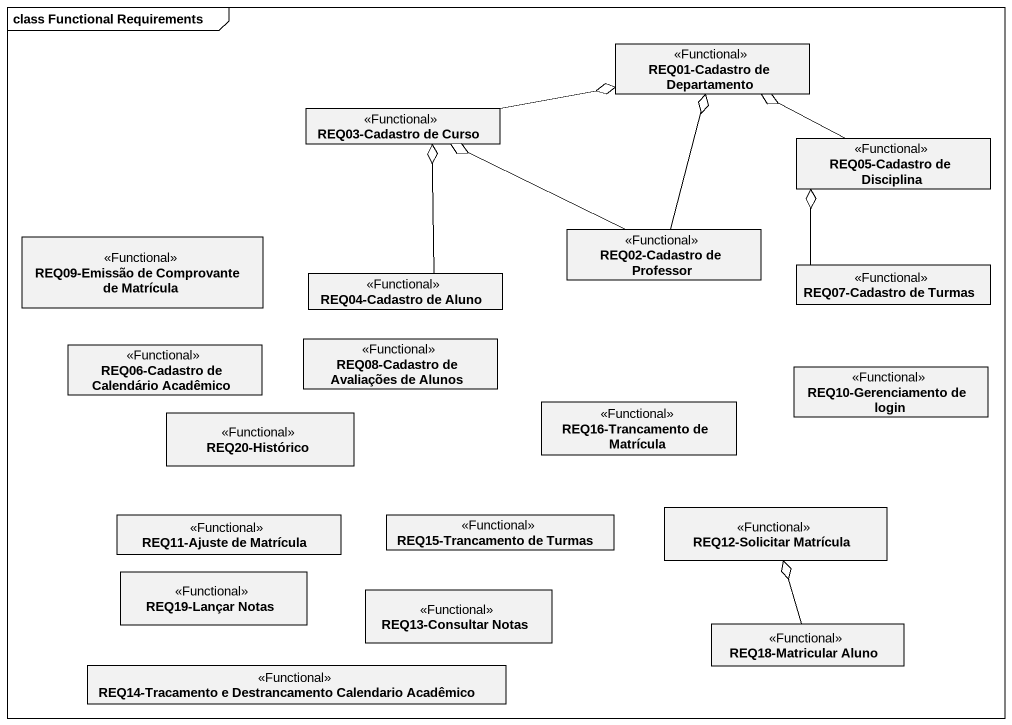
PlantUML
@startuml
mainframe class Functional Requirements
hide circle
hide empty members
class "REQ01-Cadastro de Departamento" as REQ01_Cadastro_de <<Functional>>
class "REQ03-Cadastro de Curso" as REQ03_Cadastro_de_Curso <<Functional>>
class "REQ05-Cadastro de Disciplina" as REQ05_Cadastro_de_Disciplina <<Functional>>
class "REQ09-Emissão de Comprovante de Matrícula" as REQ09_Emissão_de <<Functional>>
class "REQ04-Cadastro de Aluno" as REQ04_Cadastro_de_Aluno <<Functional>>
class "REQ02-Cadastro de Professor" as REQ02_Cadastro_de_Professor <<Functional>>
class "REQ07-Cadastro de Turmas" as REQ07_Cadastro_de_Turmas <<Functional>>
class "REQ06-Cadastro de Calendário Acadêmico" as REQ06_Cadastro_de <<Functional>>
class "REQ08-Cadastro de Avaliações de Alunos" as REQ08_Cadastro_de <<Functional>>
class "REQ10-Gerenciamento de login" as REQ10_Gerenciamento_de_login <<Functional>>
class "REQ20-Histórico" as REQ20_Histórico <<Functional>>
class "REQ16-Trancamento de Matrícula" as REQ16_Trancamento_de <<Functional>>
class "REQ11-Ajuste de Matrícula" as REQ11_Ajuste_de_Matrícula <<Functional>>
class "REQ15-Trancamento de Turmas" as REQ15_Trancamento_de_Turmas <<Functional>>
class "REQ12-Solicitar Matrícula" as REQ12_Solicitar_Matrícula <<Functional>>
class "REQ19-Lançar Notas" as REQ19_Lançar_Notas <<Functional>>
class "REQ13-Consultar Notas" as REQ13_Consultar_Notas <<Functional>>
class "REQ18-Matricular Aluno" as REQ18_Matricular_Aluno <<Functional>>
class "REQ14-Tracamento e Destrancamento Calendario Acadêmico" as REQ14_Tracamento_e <<Functional>>
REQ03_Cadastro_de_Curso -right-o REQ01_Cadastro_de
REQ05_Cadastro_de_Disciplina -left-o REQ01_Cadastro_de
REQ04_Cadastro_de_Aluno -up-o REQ03_Cadastro_de_Curso
REQ02_Cadastro_de_Professor -up-o REQ01_Cadastro_de
REQ02_Cadastro_de_Professor -left-o REQ03_Cadastro_de_Curso
REQ07_Cadastro_de_Turmas -up-o REQ05_Cadastro_de_Disciplina
REQ18_Matricular_Aluno -up-o REQ12_Solicitar_Matrícula
@enduml
